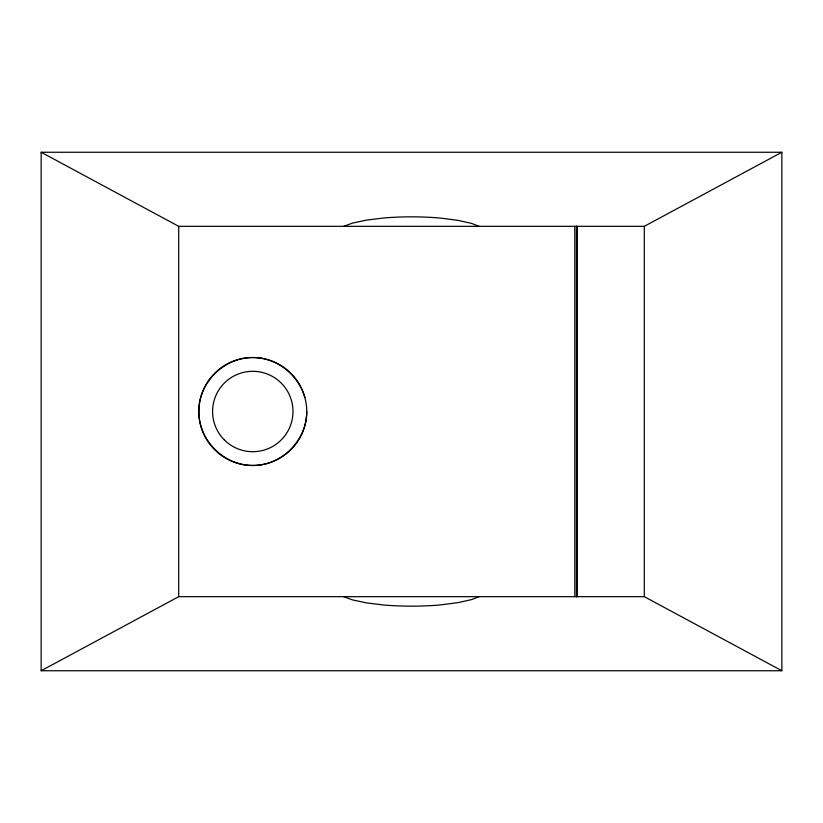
<?xml version="1.0" encoding="UTF-8"?>
<svg xmlns="http://www.w3.org/2000/svg" width="823" height="823" viewBox="0 0 823 823"><rect width="100%" height="100%" fill="white"/><g stroke="black" fill="none" stroke-linecap="round" stroke-linejoin="round"><path stroke-width="1.23" d="M306.742 411.5C306.928 440.387 281.661 465.643 252.774 465.468C223.897 465.643 198.631 440.387 198.816 411.5C198.631 382.613 223.897 357.357 252.774 357.532C281.661 357.357 306.928 382.613 306.742 411.5A53.968 53.968 0 0 1 229.967 460.407A53.968 53.968 0 0 1 218.095 370.165A53.968 53.968 0 0 1 304.901 397.53M41.15 152.255L178.704 226.325L644.296 226.325L781.85 152.255L781.85 670.745L41.15 670.745L41.15 152.255L781.85 152.255M41.15 670.745L178.704 596.675L644.296 596.675L781.85 670.745M479.089 596.675L471.702 599.566L458.02 602.631L441.159 604.833A73.545 15.719 0 0 1 383.662 604.998L366.554 602.899L352.501 599.905L343.716 596.675M343.716 226.325L352.501 223.095L366.554 220.101L383.672 218.002A73.545 15.719 0 0 1 441.159 218.167L458.02 220.369L471.702 223.434L479.089 226.325M644.296 226.325L644.296 596.675M577.108 226.325L577.108 596.675M576.769 226.325L576.769 596.675M576.439 226.325L576.439 596.675M574.793 226.325L574.793 596.675M178.704 226.325L178.704 596.675M224.401 439.986A40.214 40.214 0 0 0 291.64 421.839A40.214 40.214 0 0 0 242.301 372.685A40.214 40.214 0 0 0 224.401 439.986"/></g></svg>
